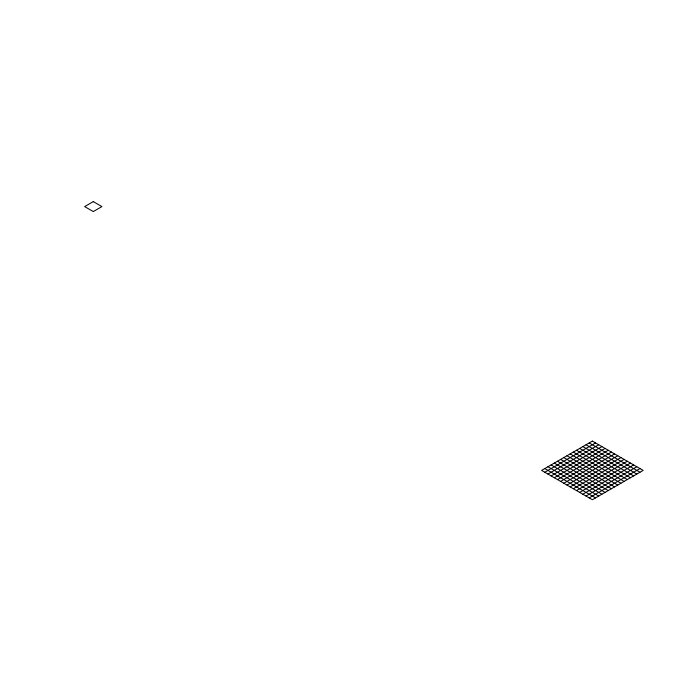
<?xml version="1.0" encoding="UTF-8"?>
<svg xmlns="http://www.w3.org/2000/svg" width="677" height="677" viewBox="0 0 677 677"><rect width="100%" height="100%" fill="white"/><g stroke="black" fill="none" stroke-linecap="round" stroke-linejoin="round"><path stroke-width="1.02" d="M544.782 472.241L595.548 442.927M547.955 474.069L598.722 444.755M551.129 475.906L601.895 446.592M554.302 477.734L605.069 448.419M557.476 479.57L608.242 450.256M560.641 481.398L611.416 452.084M563.814 483.234L614.589 453.92M566.987 485.062L617.762 455.748M570.161 486.898L620.936 457.584M573.334 488.726L624.109 459.412M576.508 490.563L627.283 461.249M579.681 492.391L630.456 463.076M582.855 494.227L633.63 464.913M586.028 496.055L636.803 466.741M589.202 497.891L639.977 468.577M589.202 442.927L639.977 472.241M586.028 444.755L636.803 474.069M582.855 446.592L633.63 475.906M579.681 448.419L630.456 477.734M576.508 450.256L627.283 479.57M573.334 452.084L624.109 481.398M570.161 453.92L620.936 483.234M566.987 455.748L617.762 485.062M563.814 457.584L614.589 486.898M560.641 459.412L611.416 488.726M557.476 461.249L608.242 490.563M554.302 463.076L605.069 492.391M551.129 464.913L601.895 494.227M547.955 466.741L598.722 496.055M544.782 468.577L595.548 497.891M93.282 201.611L84.65 206.587L93.282 211.571L101.905 206.587L93.282 201.611M592.375 441.091L541.608 470.405L592.375 499.719L643.15 470.405L592.375 441.091"/></g></svg>
